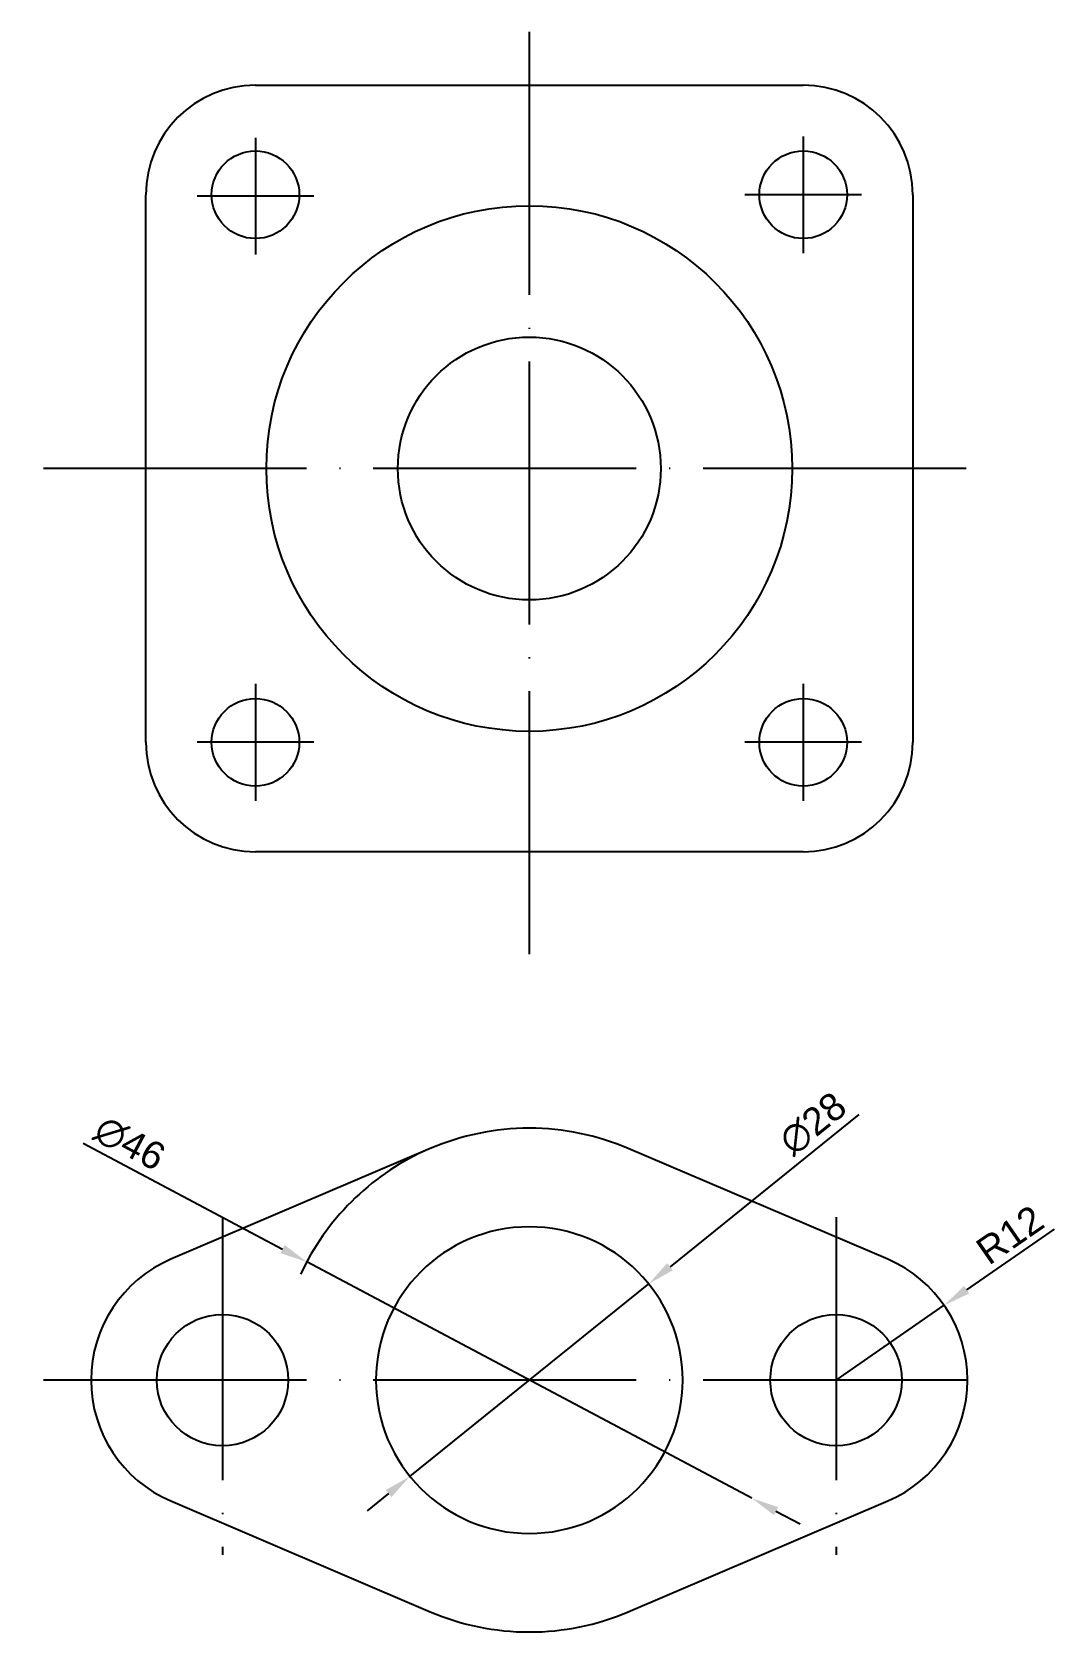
# Model space of a CAD drawing. Header units: millimetres. Extents: x 2943 to 3036, y 1826 to 1972.
import ezdxf

# ---------------------------------------------------------------- set-up
doc = ezdxf.new("R2010")
doc.units = ezdxf.units.MM
doc.linetypes.add('ACAD_ISO04W100', pattern=[30, 24, -3, 0, -3])
doc.layers.add('ejes', color=3, linetype='ACAD_ISO04W100')
doc.styles.get("Standard").update_dxf_attribs({"font": 'arial.ttf'})
doc.dimstyles.new('ISO-25', dxfattribs={"dimtxt": 2.5, "dimasz": 2.5, "dimexe": 1.25, "dimexo": 0.625, "dimtad": 1, "dimtxsty": 'Standard', "dimcen": 2.5, "dimadec": 0, "dimazin": 0, "dimtfac": 1, "dimtmove": 0, "dimatfit": 3, "dimfxl": 1, "dimarcsym": 0})

# ---------------------------------------------------------------- blocks, each defined once
blk = doc.blocks.new('*D2')
at = {"color": 0, "lineweight": -2, "transparency": 16777216}
for p, q in [((2947.41, 1870.65), (2965.62, 1860.97)), ((3008.46, 1838.22), (2967.83, 1859.8)), ((3010.66, 1837.04), (3012.87, 1835.87))]:
    blk.add_line(p, q, dxfattribs=at)
blk.add_arc((2988.14, 1849.01), 23, 114.6893, 155.1357, dxfattribs=at)
at = {"color": 0, "transparency": 16777216}
for points in [[(2965.82, 1861.34), (2965.43, 1860.6), (2967.83, 1859.8)], [(3010.86, 1837.41), (3010.47, 1836.68), (3008.46, 1838.22)]]:
    blk.add_solid(points, dxfattribs=at)
at = {"layer": 'Defpoints', "color": 0, "transparency": 16777216}
for p in [(2967.83, 1859.8), (3008.46, 1838.22)]:
    blk.add_point(p, dxfattribs=at)
at = {"color": 0, "transparency": 16777216, "insert": (2951.67, 1870.62), "char_height": 2.5, "attachment_point": 5, "rotation": 332.0218}
blk.add_mtext('∅46', dxfattribs=at)
blk = doc.blocks.new('*D3')
at = {"color": 0, "lineweight": -2, "transparency": 16777216}
for p, q in [((3018.21, 1873.25), (3000.99, 1859.36)), ((2977.25, 1840.22), (2999.04, 1857.79)), ((2975.3, 1838.65), (2973.35, 1837.08))]:
    blk.add_line(p, q, dxfattribs=at)
at = {"color": 0, "transparency": 16777216}
for points in [[(3000.73, 1859.69), (3001.25, 1859.04), (2999.04, 1857.79)], [(2975.04, 1838.97), (2975.56, 1838.32), (2977.25, 1840.22)]]:
    blk.add_solid(points, dxfattribs=at)
at = {"layer": 'Defpoints', "color": 0, "transparency": 16777216}
for p in [(2999.04, 1857.79), (2977.25, 1840.22)]:
    blk.add_point(p, dxfattribs=at)
at = {"color": 0, "transparency": 16777216, "insert": (3014.03, 1872.42), "char_height": 2.5, "attachment_point": 5, "rotation": 38.8832}
blk.add_mtext('∅28', dxfattribs=at)
blk = doc.blocks.new('*D4')
at = {"color": 0, "lineweight": -2, "transparency": 16777216}
for p, q in [((3036.04, 1862.79), (3028.06, 1857.26)), ((3016.14, 1849.01), (3026.01, 1855.84))]:
    blk.add_line(p, q, dxfattribs=at)
at = {"color": 0, "transparency": 16777216}
blk.add_solid([(3027.83, 1857.61), (3028.3, 1856.92), (3026.01, 1855.84)], dxfattribs=at)
at = {"layer": 'Defpoints', "color": 0, "transparency": 16777216}
for p in [(3026.01, 1855.84), (3016.14, 1849.01)]:
    blk.add_point(p, dxfattribs=at)
at = {"color": 0, "transparency": 16777216, "insert": (3032.01, 1862.28), "char_height": 2.5, "attachment_point": 5, "rotation": 34.7113}
blk.add_mtext('R12', dxfattribs=at)

msp = doc.modelspace()

# ---------------------------------------------------------------- linework, layer by layer
for p, q in [((2963.144, 1967.249), (3013.144, 1967.249)), ((2953.144, 1907.249), (2953.144, 1957.249)), ((3023.144, 1957.249), (3023.144, 1907.249)), ((3013.144, 1897.249), (2963.144, 1897.249))]:
    msp.add_line(p, q)
for points in [[(2955.429, 1860.042, 0.6602253), (2955.429, 1837.971), (2979.108, 1827.856, 0.1012783), (2988.144, 1826.007, 0.1012783), (2997.179, 1827.856), (3020.858, 1837.971, 0.6602253), (3020.858, 1860.042), (2997.179, 1870.157, 0.1012783), (2988.144, 1872.007, 0.1012783), (2979.108, 1870.157)], [(2988.144, 1835.007, 1), (2988.144, 1863.007, 1)]]:
    msp.add_lwpolyline(points, format="xyb", close=True)
for centre, radius in [((2963.144, 1957.249), 4), ((3013.144, 1957.249), 4), ((2988.144, 1932.249), 24), ((2988.144, 1932.249), 12), ((2963.144, 1907.249), 4), ((3013.144, 1907.249), 4), ((2960.144, 1849.007), 6), ((3016.144, 1849.007), 6)]:
    msp.add_circle(centre, radius)
for centre, start, end in [((2963.144, 1957.249), 90, 180), ((3013.144, 1957.249), 0, 90), ((2963.144, 1907.249), 180, 270), ((3013.144, 1907.249), 270, 0)]:
    msp.add_arc(centre, 10, start, end)
at = {"layer": 'ejes'}
for p, q in [((2988.144, 1972.111), (2988.144, 1886.858)), ((2963.144, 1962.446), (2963.144, 1951.785)), ((3013.144, 1962.579), (3013.144, 1951.918)), ((2968.474, 1957.116), (2957.813, 1957.116)), ((3018.474, 1957.249), (3007.813, 1957.249)), ((3028.006, 1932.249), (2942.753, 1932.249)), ((2963.144, 1912.579), (2963.144, 1901.918)), ((3013.144, 1912.579), (3013.144, 1901.918)), ((2968.474, 1907.249), (2957.813, 1907.249)), ((3018.474, 1907.249), (3007.813, 1907.249)), ((2960.144, 1863.881), (2960.144, 1833.052)), ((3016.144, 1863.881), (3016.144, 1833.052)), ((3028.006, 1849.007), (2942.753, 1849.007))]:
    msp.add_line(p, q, dxfattribs=at)

# ---------------------------------------------------------------- dimensions: what is measured, and where the dimension line sits
for p1, p2, picture, middle in [((2977.246, 1840.218), (2999.042, 1857.795), '*D3', (3015.271, 1870.882)), ((3008.456, 1838.216), (2967.832, 1859.797), '*D2', (2950.741, 1868.876))]:
    dim = msp.add_diameter_dim_2p(p1=p1, p2=p2, dimstyle='ISO-25')
    dim.commit()
    dim.dimension.update_dxf_attribs({"geometry": picture, "text_midpoint": middle, "dimtype": 163})
dim = msp.add_radius_dim(center=(3016.144, 1849.007), mpoint=(3026.008, 1855.84), dimstyle='ISO-25')
dim.commit()
dim.dimension.update_dxf_attribs({"geometry": '*D4', "text_midpoint": (3032.006, 1862.282)})

doc.saveas('drawing.dxf')
